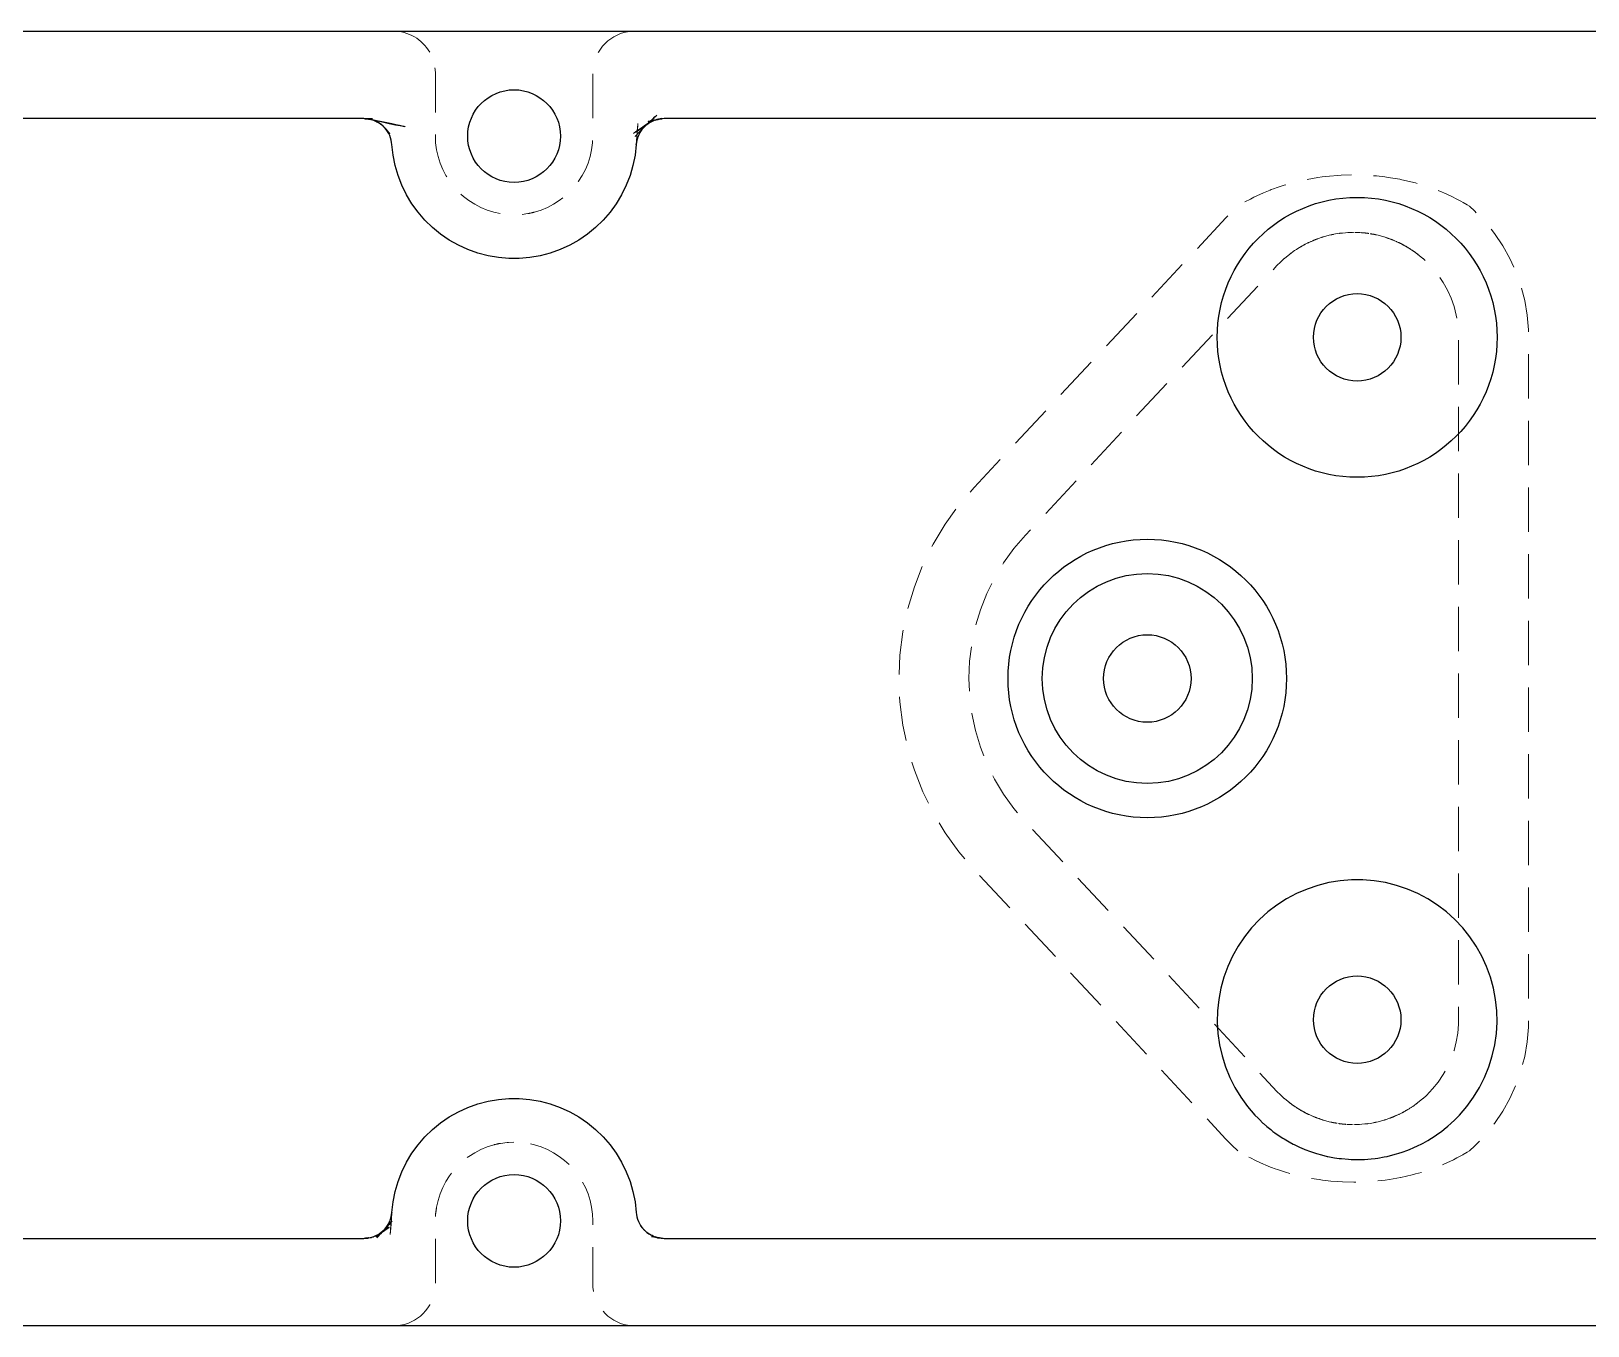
# Model space of a CAD drawing. Header units: millimetres. Extents: x -146 to 23, y -19 to 19.
# Drawn here: x -101.8 to -57.31, y -18.5 to 18.5 of the extents above; entities that cross this region are included whole.
import ezdxf

# ---------------------------------------------------------------- set-up
doc = ezdxf.new("R2010")
doc.units = ezdxf.units.MM
doc.linetypes.add('HIDDEN', pattern=[1.905, 1.27, -0.635])

msp = doc.modelspace()

# ---------------------------------------------------------------- linework, layer by layer
at = {"color": 7, "linetype": 'Continuous', "lineweight": 25}
for p, q in [((-92.092, 15.975), (-92.094, 15.976)), ((-92.084, 15.973), (-92.089, 15.974)), ((-92.076, 15.97), (-92.084, 15.973)), ((-91.969, 15.933), (-91.969, 15.933)), ((-91.744, 15.785), (-91.744, 15.785)), ((-83.783, 15.996), (-83.792, 15.995)), ((-83.78, 15.997), (-83.783, 15.996)), ((-84.509, 15.251), (-84.509, 15.256)), ((-91.491, -15.253), (-91.491, -15.256)), ((-91.795, -15.828), (-91.744, -15.785)), ((-84.302, -15.737), (-84.293, -15.748)), ((-84.256, -15.785), (-84.256, -15.785)), ((-84.028, -15.934), (-84.032, -15.932)), ((-83.858, -15.986), (-83.855, -15.986)), ((-83.855, -15.986), (-83.853, -15.987)), ((-83.793, -15.995), (-83.783, -15.996))]:
    msp.add_line(p, q, dxfattribs=at)
at = {"color": 7, "linetype": 'HIDDEN', "lineweight": 18}
for p, q in [((-92.09, 15.975), (-92.08, 15.972)), ((-91.98, 15.937), (-92.019, 15.952)), ((-91.744, 15.785), (-91.744, 15.785)), ((-91.661, 15.694), (-91.692, 15.731)), ((-83.992, 15.948), (-84.01, 15.941)), ((-88.196, -13.259), (-88.003, -13.25)), ((-92.205, -15.995), (-92.22, -15.997)), ((-92.019, -15.952), (-91.98, -15.937)), ((-84.256, -15.785), (-84.256, -15.785)), ((-84.205, -15.828), (-84.182, -15.846)), ((-84.01, -15.941), (-83.992, -15.948))]:
    msp.add_line(p, q, dxfattribs=at)
at = {"color": 7, "linetype": 'Continuous', "lineweight": 25, "flags": 128}
for points in [[(-132, 18.5), (-52.5, 18.5)], [(-52.5, 16), (-83.71, 16), (-83.777, 15.997), (-83.843, 15.989), (-83.909, 15.975), (-83.972, 15.956), (-84.034, 15.931), (-84.094, 15.902), (-84.151, 15.868), (-84.205, 15.828), (-84.256, 15.785), (-84.303, 15.738), (-84.346, 15.686), (-84.384, 15.632), (-84.418, 15.574), (-84.446, 15.514), (-84.47, 15.452), (-84.488, 15.388), (-84.501, 15.322), (-84.509, 15.256), (-84.542, 14.958), (-84.601, 14.663), (-84.686, 14.375), (-84.794, 14.096), (-84.926, 13.826), (-85.081, 13.569), (-85.257, 13.326), (-85.453, 13.099), (-85.668, 12.89), (-85.901, 12.7), (-86.148, 12.53), (-86.409, 12.382), (-86.682, 12.257), (-86.965, 12.157), (-87.255, 12.08), (-87.551, 12.029), (-87.85, 12.003), (-88.15, 12.003), (-88.449, 12.029), (-88.745, 12.08), (-89.035, 12.157), (-89.318, 12.257), (-89.591, 12.382), (-89.852, 12.53), (-90.099, 12.7), (-90.332, 12.89), (-90.547, 13.099), (-90.743, 13.326), (-90.919, 13.569), (-91.074, 13.826), (-91.206, 14.096), (-91.314, 14.375), (-91.399, 14.663), (-91.458, 14.958), (-91.491, 15.256), (-91.499, 15.322), (-91.512, 15.388), (-91.53, 15.452), (-91.554, 15.514), (-91.582, 15.574), (-91.616, 15.632), (-91.654, 15.686), (-91.697, 15.738), (-91.744, 15.785), (-91.795, 15.828), (-91.849, 15.868), (-91.906, 15.902), (-91.966, 15.931), (-92.028, 15.956), (-92.091, 15.975), (-92.157, 15.989), (-92.223, 15.997), (-92.29, 16), (-134.5, 16)], [(-92.227, 15.997), (-92.23, 15.997), (-92.237, 15.998)], [(-91.954, 15.925), (-91.964, 15.93), (-91.969, 15.933)], [(-83.967, 15.958), (-83.972, 15.956), (-83.992, 15.948)], [(-83.838, 15.989), (-83.838, 15.989), (-83.843, 15.989), (-83.856, 15.986)], [(-66.484, -12.799), (-66.372, -12.891), (-66.312, -12.941), (-66.254, -12.981), (-66.131, -13.066), (-66.028, -13.137), (-65.99, -13.158), (-65.847, -13.24), (-65.728, -13.308), (-65.702, -13.32), (-65.55, -13.39), (-65.415, -13.452), (-65.395, -13.459), (-65.232, -13.518), (-65.09, -13.569), (-65.065, -13.576), (-64.921, -13.614), (-64.756, -13.657), (-64.736, -13.661), (-64.545, -13.694), (-64.416, -13.717), (-64.351, -13.722), (-64.152, -13.739), (-64.073, -13.746), (-63.952, -13.746), (-63.751, -13.746), (-63.727, -13.746), (-63.689, -13.743), (-63.498, -13.726), (-63.384, -13.717), (-63.311, -13.704), (-63.129, -13.672), (-63.044, -13.657), (-62.951, -13.633), (-62.779, -13.587), (-62.71, -13.569), (-62.613, -13.534), (-62.45, -13.476), (-62.385, -13.452), (-62.298, -13.412), (-62.154, -13.345), (-62.072, -13.308), (-62.015, -13.275), (-61.882, -13.2), (-61.772, -13.137), (-61.752, -13.123), (-61.629, -13.038), (-61.507, -12.954), (-61.488, -12.941), (-61.418, -12.883), (-61.313, -12.797), (-61.222, -12.721), (-61.211, -12.71), (-61.117, -12.618), (-61.024, -12.527), (-60.975, -12.479), (-60.763, -12.232), (-60.572, -11.968), (-60.402, -11.69), (-60.256, -11.399), (-60.134, -11.097), (-60.037, -10.786), (-59.965, -10.468), (-59.92, -10.146), (-59.901, -9.821), (-59.908, -9.495), (-59.942, -9.171), (-60.002, -8.851), (-60.088, -8.537), (-60.2, -8.231), (-60.336, -7.935), (-60.495, -7.651), (-60.677, -7.38), (-60.881, -7.126), (-61.104, -6.889), (-61.346, -6.671), (-61.605, -6.474), (-61.88, -6.298), (-62.167, -6.145), (-62.466, -6.016), (-62.775, -5.911), (-63.091, -5.833), (-63.412, -5.78), (-63.737, -5.753), (-64.063, -5.753), (-64.388, -5.78), (-64.709, -5.833), (-65.025, -5.911), (-65.334, -6.016), (-65.633, -6.145), (-65.92, -6.298), (-66.195, -6.474), (-66.454, -6.671), (-66.696, -6.889), (-66.919, -7.126), (-67.123, -7.38), (-67.305, -7.651), (-67.464, -7.935), (-67.6, -8.231), (-67.712, -8.537), (-67.798, -8.851), (-67.858, -9.171), (-67.892, -9.495), (-67.899, -9.821), (-67.88, -10.146), (-67.835, -10.468), (-67.763, -10.786), (-67.666, -11.097), (-67.544, -11.399), (-67.398, -11.69), (-67.228, -11.968), (-67.037, -12.232), (-66.825, -12.479), (-66.734, -12.568), (-66.695, -12.606), (-66.594, -12.706), (-66.578, -12.721), (-66.484, -12.799)], [(-134.5, -16), (-92.29, -16), (-92.223, -15.997), (-92.157, -15.989), (-92.091, -15.975), (-92.028, -15.956), (-91.966, -15.931), (-91.906, -15.902), (-91.849, -15.868), (-91.795, -15.828), (-91.744, -15.785), (-91.697, -15.738), (-91.654, -15.686), (-91.616, -15.632), (-91.582, -15.574), (-91.554, -15.514), (-91.53, -15.452), (-91.512, -15.388), (-91.499, -15.322), (-91.491, -15.256), (-91.458, -14.958), (-91.399, -14.663), (-91.314, -14.375), (-91.206, -14.096), (-91.074, -13.826), (-90.919, -13.569), (-90.743, -13.326), (-90.547, -13.099), (-90.332, -12.89), (-90.099, -12.7), (-89.852, -12.53), (-89.591, -12.382), (-89.318, -12.257), (-89.035, -12.157), (-88.745, -12.08), (-88.449, -12.029), (-88.15, -12.003), (-87.85, -12.003), (-87.551, -12.029), (-87.255, -12.08), (-86.965, -12.157), (-86.682, -12.257), (-86.409, -12.382), (-86.148, -12.53), (-85.901, -12.7), (-85.668, -12.89), (-85.453, -13.099), (-85.257, -13.326), (-85.081, -13.569), (-84.926, -13.826), (-84.794, -14.096), (-84.686, -14.375), (-84.601, -14.663), (-84.542, -14.958), (-84.509, -15.256), (-84.501, -15.322), (-84.488, -15.388), (-84.47, -15.452), (-84.446, -15.514), (-84.418, -15.574), (-84.384, -15.632), (-84.346, -15.686), (-84.303, -15.738), (-84.256, -15.785), (-84.205, -15.828), (-84.151, -15.868), (-84.094, -15.902), (-84.034, -15.931), (-83.972, -15.956), (-83.909, -15.975), (-83.843, -15.989), (-83.777, -15.997), (-83.71, -16), (-52.5, -16)], [(-92.233, -15.998), (-92.23, -15.997), (-92.223, -15.997), (-92.218, -15.997)], [(-84.264, -15.776), (-84.261, -15.779), (-84.256, -15.785)], [(-84.1, -15.898), (-84.097, -15.9), (-84.094, -15.901), (-84.085, -15.907)], [(-84.046, -15.926), (-84.034, -15.931), (-84.028, -15.934)], [(-83.992, -15.948), (-83.972, -15.956), (-83.967, -15.958)], [(-83.842, -15.989), (-83.838, -15.989), (-83.837, -15.99)], [(-52.5, -18.5), (-132, -18.5)]]:
    msp.add_lwpolyline(points, dxfattribs=at)
at = {"color": 7, "linetype": 'HIDDEN', "lineweight": 18, "flags": 128}
for points in [[(-84.55, 18.5), (-84.655, 18.495), (-84.758, 18.482), (-84.861, 18.459), (-84.96, 18.428), (-85.057, 18.388), (-85.15, 18.339), (-85.238, 18.283), (-85.321, 18.219), (-85.399, 18.149), (-85.469, 18.071), (-85.533, 17.988), (-85.589, 17.9), (-85.638, 17.807), (-85.678, 17.71), (-85.709, 17.611), (-85.732, 17.508), (-85.745, 17.405), (-85.75, 17.3), (-85.75, 15.5), (-85.759, 15.304), (-85.784, 15.109), (-85.827, 14.918), (-85.886, 14.73), (-85.961, 14.549), (-86.051, 14.375), (-86.157, 14.209), (-86.276, 14.054), (-86.409, 13.909), (-86.554, 13.776), (-86.709, 13.657), (-86.875, 13.551), (-87.049, 13.461), (-87.23, 13.386), (-87.418, 13.327), (-87.609, 13.284), (-87.804, 13.259), (-88, 13.25), (-88.196, 13.259), (-88.391, 13.284), (-88.582, 13.327), (-88.77, 13.386), (-88.951, 13.461), (-89.125, 13.551), (-89.291, 13.657), (-89.446, 13.776), (-89.591, 13.909), (-89.724, 14.054), (-89.843, 14.209), (-89.949, 14.375), (-90.039, 14.549), (-90.114, 14.73), (-90.173, 14.918), (-90.216, 15.109), (-90.241, 15.304), (-90.25, 15.5), (-90.25, 17.3), (-90.255, 17.405), (-90.268, 17.508), (-90.291, 17.611), (-90.322, 17.71), (-90.362, 17.807), (-90.411, 17.9)], [(-92.094, 15.976), (-92.094, 15.976), (-92.097, 15.976), (-92.154, 15.988), (-92.154, 15.988), (-92.154, 15.988)], [(-67.307, -13.5), (-67.485, -13.335), (-67.654, -13.163), (-74.847, -5.46), (-75.282, -4.954), (-75.673, -4.413), (-76.018, -3.841), (-76.313, -3.243), (-76.558, -2.622), (-76.751, -1.982), (-76.889, -1.329), (-76.972, -0.667), (-77, 0), (-76.972, 0.667), (-76.889, 1.329), (-76.751, 1.982), (-76.558, 2.622), (-76.313, 3.243), (-76.018, 3.841), (-75.673, 4.413), (-75.282, 4.954), (-74.847, 5.46), (-67.654, 13.163), (-67.485, 13.335), (-67.307, 13.5), (-67.242, 13.539), (-67.133, 13.604), (-67.118, 13.614), (-66.953, 13.701), (-66.857, 13.753), (-66.58, 13.881), (-66.384, 13.959), (-66.355, 13.971), (-66.289, 13.997), (-66.184, 14.032), (-65.986, 14.099), (-65.768, 14.16), (-65.673, 14.187), (-65.351, 14.26), (-65.339, 14.262), (-65.024, 14.317), (-64.901, 14.332), (-64.692, 14.359), (-64.455, 14.376), (-64.356, 14.384), (-64.016, 14.393), (-64.001, 14.393), (-63.678, 14.385), (-63.551, 14.377), (-63.343, 14.362), (-63.106, 14.334), (-63.011, 14.322), (-62.684, 14.267), (-62.665, 14.263), (-62.363, 14.196), (-62.235, 14.161), (-62.05, 14.11), (-61.821, 14.034), (-61.751, 14.011), (-61.647, 13.971), (-61.622, 13.961), (-61.467, 13.9), (-61.426, 13.882), (-61.194, 13.778), (-61.049, 13.702), (-60.937, 13.644), (-60.868, 13.603), (-60.759, 13.539), (-60.693, 13.5), (-60.537, 13.356), (-60.244, 13.05), (-59.978, 12.72), (-59.741, 12.369), (-59.534, 11.999), (-59.36, 11.612), (-59.219, 11.212), (-59.112, 10.802), (-59.04, 10.384), (-59.004, 9.962), (-59, 9.75), (-59, -9.75), (-59.004, -9.962), (-59.04, -10.384), (-59.112, -10.802), (-59.219, -11.212), (-59.36, -11.612), (-59.534, -11.999), (-59.741, -12.369), (-59.978, -12.72), (-60.244, -13.05), (-60.537, -13.356), (-60.693, -13.5), (-60.758, -13.539), (-60.867, -13.604), (-60.882, -13.614), (-61.047, -13.701), (-61.143, -13.753), (-61.42, -13.881), (-61.616, -13.959), (-61.645, -13.971), (-61.711, -13.997), (-61.816, -14.032), (-62.014, -14.099), (-62.232, -14.16), (-62.327, -14.187), (-62.649, -14.26), (-62.661, -14.262), (-62.976, -14.317), (-63.099, -14.332), (-63.308, -14.359), (-63.545, -14.376), (-63.644, -14.384), (-63.984, -14.393), (-63.999, -14.393), (-64.322, -14.385), (-64.449, -14.377), (-64.657, -14.362), (-64.894, -14.334), (-64.989, -14.322), (-65.316, -14.267), (-65.335, -14.263), (-65.637, -14.196), (-65.765, -14.161), (-65.95, -14.11), (-66.179, -14.034), (-66.249, -14.011), (-66.353, -13.971), (-66.378, -13.961), (-66.533, -13.9), (-66.574, -13.882), (-66.806, -13.778), (-66.951, -13.702), (-67.063, -13.644), (-67.132, -13.603), (-67.241, -13.539), (-67.307, -13.5)], [(-65.175, 12.508), (-65.115, 12.534), (-65.094, 12.543)], [(-64.913, 12.606), (-64.876, 12.619), (-64.867, 12.622)], [(-64.647, 12.679), (-64.63, 12.682), (-64.578, 12.692)], [(-64.412, 12.721), (-64.38, 12.724), (-64.316, 12.731)], [(-64.163, 12.744), (-64.127, 12.746), (-64.032, 12.749)], [(-63.971, 12.749), (-63.873, 12.745), (-63.801, 12.743)], [(-63.773, 12.741), (-63.731, 12.736), (-63.62, 12.724), (-63.57, 12.719)], [(-63.532, 12.712), (-63.464, 12.7), (-63.37, 12.682), (-63.351, 12.679)], [(-63.133, 12.622), (-63.124, 12.619), (-63.099, 12.61)], [(-62.9, 12.54), (-62.885, 12.534), (-62.861, 12.524)], [(-65.78, -12.165), (-65.978, -12.006), (-65.984, -12), (-66.091, -11.901), (-66.193, -11.798), (-73.385, -4.095), (-73.711, -3.715), (-74.005, -3.309), (-74.263, -2.881), (-74.485, -2.432), (-74.669, -1.966), (-74.813, -1.487), (-74.917, -0.997), (-74.979, -0.5), (-75, 0), (-74.979, 0.5), (-74.917, 0.997), (-74.813, 1.487), (-74.669, 1.966), (-74.485, 2.432), (-74.263, 2.881), (-74.005, 3.309), (-73.711, 3.715), (-73.385, 4.095), (-66.193, 11.798), (-66.091, 11.901), (-65.984, 12), (-65.978, 12.005), (-65.78, 12.165)], [(-65.581, 12.297), (-65.568, 12.305), (-65.547, 12.318), (-65.498, 12.348)], [(-65.442, 12.38), (-65.431, 12.386), (-65.347, 12.429), (-65.31, 12.447), (-65.288, 12.459)], [(-62.703, 12.455), (-62.693, 12.449), (-62.653, 12.429), (-62.573, 12.387), (-62.553, 12.377)], [(-62.495, 12.344), (-62.456, 12.32), (-62.432, 12.305), (-62.392, 12.28)], [(-62.22, 12.165), (-62.153, 12.114), (-62.221, 12.163), (-62.23, 12.17), (-62.326, 12.239), (-62.22, 12.165)], [(-62.22, -12.165), (-62.022, -12.005), (-62.016, -12), (-61.922, -11.914), (-61.746, -11.73), (-61.587, -11.532), (-61.444, -11.321), (-61.32, -11.099), (-61.216, -10.867), (-61.131, -10.627), (-61.067, -10.381), (-61.024, -10.131), (-61.003, -9.877), (-61, -9.75), (-61, 9.75), (-61.003, 9.877), (-61.024, 10.131), (-61.067, 10.381), (-61.131, 10.627), (-61.216, 10.867), (-61.32, 11.099), (-61.444, 11.321), (-61.587, 11.532), (-61.746, 11.73), (-61.922, 11.914), (-62.016, 12), (-62.022, 12.006), (-62.22, 12.165)], [(-65.78, -12.165), (-65.674, -12.239), (-65.77, -12.17), (-65.779, -12.163), (-65.847, -12.114), (-65.78, -12.165)], [(-65.505, -12.344), (-65.544, -12.32), (-65.568, -12.305), (-65.608, -12.28)], [(-65.297, -12.455), (-65.307, -12.449), (-65.347, -12.429), (-65.427, -12.387), (-65.447, -12.377)], [(-62.558, -12.38), (-62.569, -12.386), (-62.653, -12.429), (-62.69, -12.447), (-62.712, -12.459)], [(-62.418, -12.297), (-62.432, -12.305), (-62.453, -12.318), (-62.502, -12.348)], [(-65.1, -12.54), (-65.115, -12.534), (-65.139, -12.524)], [(-64.468, -12.712), (-64.536, -12.7), (-64.63, -12.682), (-64.649, -12.679)], [(-64.227, -12.741), (-64.269, -12.736), (-64.38, -12.724), (-64.43, -12.719)], [(-64.029, -12.749), (-64.127, -12.745), (-64.199, -12.743)], [(-63.837, -12.744), (-63.873, -12.746), (-63.968, -12.749)], [(-63.588, -12.721), (-63.62, -12.724), (-63.684, -12.731)], [(-63.353, -12.679), (-63.37, -12.682), (-63.422, -12.692)], [(-63.087, -12.606), (-63.124, -12.619), (-63.133, -12.622)], [(-62.825, -12.508), (-62.885, -12.534), (-62.906, -12.543)], [(-90.241, -15.304), (-90.216, -15.109), (-90.173, -14.918), (-90.114, -14.73), (-90.039, -14.549), (-89.949, -14.375), (-89.843, -14.209), (-89.724, -14.054), (-89.591, -13.909), (-89.446, -13.776), (-89.291, -13.657), (-89.125, -13.551), (-88.951, -13.461), (-88.77, -13.386), (-88.582, -13.327), (-88.391, -13.284), (-88.196, -13.259), (-88, -13.25), (-87.804, -13.259), (-87.609, -13.284), (-87.418, -13.327), (-87.23, -13.386), (-87.049, -13.461), (-86.875, -13.551), (-86.709, -13.657), (-86.554, -13.776), (-86.409, -13.909), (-86.276, -14.054), (-86.157, -14.209), (-86.051, -14.375), (-85.961, -14.549), (-85.886, -14.73), (-85.827, -14.918), (-85.784, -15.109), (-85.759, -15.304), (-85.75, -15.5), (-85.75, -17.3), (-85.745, -17.405), (-85.732, -17.508), (-85.709, -17.611), (-85.678, -17.71), (-85.638, -17.807), (-85.589, -17.9), (-85.533, -17.988), (-85.469, -18.071), (-85.399, -18.149), (-85.321, -18.219), (-85.238, -18.283), (-85.15, -18.339), (-85.057, -18.388), (-84.96, -18.428), (-84.861, -18.459), (-84.758, -18.482), (-84.655, -18.495), (-84.55, -18.5)], [(-91.45, -18.5), (-91.345, -18.495), (-91.242, -18.482), (-91.139, -18.459), (-91.04, -18.428), (-90.943, -18.388), (-90.85, -18.339), (-90.762, -18.283), (-90.679, -18.219), (-90.601, -18.149), (-90.531, -18.071), (-90.467, -17.988), (-90.411, -17.9), (-90.362, -17.807), (-90.322, -17.71), (-90.291, -17.611), (-90.268, -17.508), (-90.255, -17.405), (-90.25, -17.3), (-90.25, -15.5), (-90.241, -15.304)]]:
    msp.add_lwpolyline(points, dxfattribs=at)
at = {"color": 7, "linetype": 'Continuous', "lineweight": 25}
for centre, radius in [((-88, 15.5), 1.325), ((-63.9, 9.75), 4), ((-63.9, 9.75), 1.25), ((-69.9, 0), 3.98), ((-69.9, 0), 3), ((-69.9, 0), 1.25), ((-63.9, -9.75), 1.25), ((-88, -15.5), 1.325)]:
    msp.add_circle(centre, radius, dxfattribs=at)
at = {"color": 7, "linetype": 'HIDDEN', "lineweight": 18}
for centre, radius, start, end in [((-91.45, 17.3), 1.2, 30.0003, 89.9996), ((-64, 9.75), 3, 53.6074, 126.3926), ((-64, -9.75), 3, 233.6074, 306.3926)]:
    msp.add_arc(centre, radius, start, end, dxfattribs=at)
for points, knots in [([(-84.501, 15.322), (-84.501, 15.322), (-84.501, 15.322), (-84.501, 15.322), (-84.501, 15.322), (-84.503, 15.294), (-84.405, 16.591), (-84.509, 15.253), (-84.509, 15.251)], [0, 0, 0, 0, 0.000239, 0.000467, 0.000927, 0.004238, 0.998757, 1, 1, 1, 1]), ([(-92.29, 16), (-92.312, 16.001), (-92.335, 16.003), (-92.282, 16), (-92.28, 16)], [0, 0, 0, 0, 0.956896, 1, 1, 1, 1]), ([(-92.237, 15.998), (-92.248, 15.999), (-92.264, 16), (-92.281, 16), (-92.286, 16)], [0, 0, 0, 0, 0.659638, 1, 1, 1, 1]), ([(-92.214, 15.996), (-92.216, 15.997), (-92.221, 15.997), (-92.207, 15.995), (-92.202, 15.995)], [0, 0, 0, 0, 0.5772787, 1, 1, 1, 1]), ([(-92.167, 15.99), (-92.182, 15.993), (-92.197, 15.995), (-92.213, 15.996), (-92.214, 15.996)], [0, 0, 0, 0, 0.960331, 1, 1, 1, 1]), ([(-92.154, 15.988), (-92.154, 15.988), (-92.155, 15.989), (-92.146, 15.988), (-92.156, 15.989), (-92.156, 15.989)], [0, 0, 0, 0, 0.040903, 0.999132, 1, 1, 1, 1]), ([(-92.029, 15.956), (-92.033, 15.958), (-92.048, 15.963), (-92.064, 15.967), (-92.076, 15.97)], [0, 0, 0, 0, 0.219663, 1, 1, 1, 1]), ([(-91.969, 15.933), (-91.956, 15.928), (-91.937, 15.92), (-92.031, 15.958), (-92.001, 15.946), (-91.98, 15.937)], [0, 0, 0, 0, 0.431148, 0.617691, 1, 1, 1, 1]), ([(-91.933, 15.916), (-91.961, 15.932), (-91.99, 15.95), (-91.911, 15.905), (-91.91, 15.904)], [0, 0, 0, 0, 0.980642, 1, 1, 1, 1]), ([(-91.913, 15.905), (-91.915, 15.907), (-91.928, 15.914), (-91.942, 15.921), (-91.954, 15.925)], [0, 0, 0, 0, 0.2001782, 1, 1, 1, 1]), ([(-91.858, 15.873), (-91.862, 15.876), (-91.875, 15.885), (-91.889, 15.892), (-91.9, 15.898)], [0, 0, 0, 0, 0.2635465, 1, 1, 1, 1]), ([(-91.863, 15.876), (-91.864, 15.877), (-91.866, 15.879), (-91.855, 15.872), (-91.854, 15.871)], [0, 0, 0, 0, 0.83318, 1, 1, 1, 1]), ([(-91.818, 15.846), (-91.818, 15.846), (-91.826, 15.852), (-91.834, 15.857), (-91.842, 15.862)], [0, 0, 0, 0, 0.000515, 1, 1, 1, 1]), ([(-91.795, 15.828), (-91.795, 15.828), (-91.787, 15.823), (-91.802, 15.834), (-91.818, 15.846)], [0, 0, 0, 0, 0.000036, 1, 1, 1, 1]), ([(-91.708, 15.748), (-91.713, 15.754), (-91.722, 15.764), (-91.732, 15.773), (-91.736, 15.777)], [0, 0, 0, 0, 0.58655, 1, 1, 1, 1]), ([(-91.705, 15.746), (-91.706, 15.747), (-91.708, 15.749), (-91.703, 15.744), (-91.702, 15.742)], [0, 0, 0, 0, 0.676016, 1, 1, 1, 1]), ([(-91.692, 15.731), (-91.692, 15.731), (-91.692, 15.732), (-91.693, 15.732), (-91.693, 15.733)], [0, 0, 0, 0, 0.017374, 1, 1, 1, 1]), ([(-84.262, 15.779), (-84.264, 15.777), (-84.275, 15.767), (-84.722, 15.296), (-84.511, 15.519), (-84.303, 15.738)], [0, 0, 0, 0, 0.003865, 0.01988, 1, 1, 1, 1]), ([(-84.102, 15.897), (-84.103, 15.897), (-84.105, 15.896), (-84.148, 15.87), (-84.146, 15.871), (-84.145, 15.871)], [0, 0, 0, 0, 0.314468, 0.621176, 1, 1, 1, 1]), ([(-84.044, 15.927), (-84.048, 15.925), (-84.066, 15.916), (-84.08, 15.91), (-84.087, 15.906), (-84.089, 15.905)], [0, 0, 0, 0, 0.168685, 0.767437, 1, 1, 1, 1]), ([(-84.01, 15.941), (-83.995, 15.946), (-83.971, 15.954), (-83.986, 15.954), (-84.029, 15.934), (-84.03, 15.933)], [0, 0, 0, 0, 0.660227, 0.9868044, 1, 1, 1, 1]), ([(-83.922, 15.971), (-83.929, 15.969), (-83.942, 15.966), (-83.957, 15.961), (-83.965, 15.958), (-83.967, 15.958)], [0, 0, 0, 0, 0.48725, 0.861062, 1, 1, 1, 1]), ([(-83.918, 15.972), (-83.917, 15.972), (-83.909, 15.975), (-83.912, 15.974), (-83.913, 15.974)], [0, 0, 0, 0, 0.076794, 1, 1, 1, 1]), ([(-83.856, 15.986), (-83.867, 15.984), (-83.882, 15.982), (-83.896, 15.978), (-83.901, 15.977)], [0, 0, 0, 0, 0.6811329, 1, 1, 1, 1]), ([(-83.853, 15.987), (-83.856, 15.986), (-83.861, 15.985), (-83.851, 15.987), (-83.847, 15.988)], [0, 0, 0, 0, 0.688322, 1, 1, 1, 1]), ([(-83.792, 15.995), (-83.804, 15.994), (-83.82, 15.993), (-83.835, 15.99), (-83.838, 15.989)], [0, 0, 0, 0, 0.808448, 1, 1, 1, 1]), ([(-83.779, 15.997), (-83.779, 15.997), (-83.778, 15.997), (-83.778, 15.997), (-83.778, 15.997)], [0, 0, 0, 0, 0.860162, 1, 1, 1, 1]), ([(-83.71, 16), (-83.723, 16), (-83.75, 15.999), (-83.752, 15.998), (-83.753, 15.998)], [0, 0, 0, 0, 0.459462, 1, 1, 1, 1]), ([(-87.417, 13.327), (-87.418, 13.327), (-87.48, 13.307), (-87.591, 13.29), (-87.609, 13.284), (-87.609, 13.284)], [0, 0, 0, 0, 0.000842, 0.999933, 1, 1, 1, 1]), ([(-65.288, 12.459), (-65.3, 12.453), (-65.379, 12.416), (-65.046, 12.566), (-65.148, 12.52), (-65.175, 12.508)], [0, 0, 0, 0, 0.12196, 0.767225, 1, 1, 1, 1]), ([(-65.094, 12.543), (-65.11, 12.537), (-65.126, 12.532), (-65.095, 12.541), (-65.066, 12.552), (-65.037, 12.563)], [0, 0, 0, 0, 0.416716, 0.422563, 1, 1, 1, 1]), ([(-64.867, 12.622), (-64.869, 12.622), (-64.871, 12.621), (-64.898, 12.611), (-64.913, 12.606)], [0, 0, 0, 0, 0.459055, 1, 1, 1, 1]), ([(-64.578, 12.692), (-64.598, 12.689), (-64.635, 12.682), (-64.643, 12.68), (-64.647, 12.679)], [0, 0, 0, 0, 0.55948, 1, 1, 1, 1]), ([(-64.316, 12.731), (-64.34, 12.729), (-64.384, 12.726), (-64.403, 12.722), (-64.412, 12.721)], [0, 0, 0, 0, 0.538655, 1, 1, 1, 1]), ([(-64.032, 12.749), (-64.068, 12.748), (-64.131, 12.748), (-64.153, 12.745), (-64.163, 12.744)], [0, 0, 0, 0, 0.573161, 1, 1, 1, 1]), ([(-63.801, 12.743), (-63.824, 12.744), (-63.874, 12.748), (-63.937, 12.749), (-63.971, 12.749)], [0, 0, 0, 0, 0.463512, 1, 1, 1, 1]), ([(-63.57, 12.719), (-63.579, 12.72), (-63.59, 12.722), (-63.688, 12.733), (-63.733, 12.737), (-63.773, 12.741)], [0, 0, 0, 0, 0.356564, 0.414935, 1, 1, 1, 1]), ([(-63.351, 12.679), (-63.352, 12.679), (-63.353, 12.68), (-63.445, 12.697), (-63.492, 12.705), (-63.532, 12.712)], [0, 0, 0, 0, 0.265126, 0.38619, 1, 1, 1, 1]), ([(-63.132, 12.621), (-63.136, 12.622), (-63.147, 12.625), (-63.123, 12.619), (-63.129, 12.621), (-63.131, 12.621), (-63.133, 12.622)], [0, 0, 0, 0, 0.103851, 0.25883, 0.323164, 1, 1, 1, 1]), ([(-63.099, 12.61), (-63.001, 12.575), (-62.9, 12.538), (-62.893, 12.539), (-62.897, 12.54), (-62.9, 12.54)], [0, 0, 0, 0, 0.826397, 0.855471, 1, 1, 1, 1]), ([(-62.861, 12.524), (-62.751, 12.474), (-62.615, 12.413), (-62.689, 12.448), (-62.703, 12.455)], [0, 0, 0, 0, 0.81548, 1, 1, 1, 1]), ([(-65.821, 12.131), (-65.816, 12.136), (-65.805, 12.145), (-65.794, 12.154), (-65.789, 12.158)], [0, 0, 0, 0, 0.524655, 1, 1, 1, 1]), ([(-65.789, 12.158), (-65.803, 12.148), (-65.835, 12.124), (-65.788, 12.157), (-65.763, 12.175), (-65.748, 12.186), (-65.736, 12.194)], [0, 0, 0, 0, 0.261117, 0.607325, 0.675752, 1, 1, 1, 1]), ([(-65.736, 12.194), (-65.739, 12.192), (-65.798, 12.158), (-65.639, 12.258), (-65.575, 12.304), (-65.579, 12.3), (-65.581, 12.297)], [0, 0, 0, 0, 0.049191, 0.9111225, 0.9259862, 1, 1, 1, 1]), ([(-65.498, 12.348), (-65.506, 12.344), (-65.564, 12.312), (-65.299, 12.457), (-65.407, 12.399), (-65.442, 12.38)], [0, 0, 0, 0, 0.087623, 0.697322, 1, 1, 1, 1]), ([(-62.553, 12.377), (-62.588, 12.396), (-62.695, 12.454), (-62.432, 12.31), (-62.488, 12.34), (-62.495, 12.344)], [0, 0, 0, 0, 0.303697, 0.919819, 1, 1, 1, 1]), ([(-62.392, 12.28), (-62.394, 12.282), (-62.405, 12.292), (-62.377, 12.272), (-62.356, 12.256)], [0, 0, 0, 0, 0.212233, 1, 1, 1, 1]), ([(-65.608, -12.28), (-65.606, -12.282), (-65.595, -12.292), (-65.623, -12.272), (-65.644, -12.256)], [0, 0, 0, 0, 0.212294, 1, 1, 1, 1]), ([(-65.447, -12.377), (-65.412, -12.396), (-65.305, -12.454), (-65.568, -12.31), (-65.512, -12.34), (-65.505, -12.344)], [0, 0, 0, 0, 0.303703, 0.919864, 1, 1, 1, 1]), ([(-65.139, -12.524), (-65.249, -12.474), (-65.385, -12.413), (-65.311, -12.448), (-65.297, -12.455)], [0, 0, 0, 0, 0.815538, 1, 1, 1, 1]), ([(-62.712, -12.459), (-62.7, -12.453), (-62.621, -12.416), (-62.954, -12.566), (-62.852, -12.52), (-62.825, -12.508)], [0, 0, 0, 0, 0.121832, 0.76715, 1, 1, 1, 1]), ([(-62.502, -12.348), (-62.494, -12.344), (-62.436, -12.312), (-62.701, -12.457), (-62.593, -12.399), (-62.558, -12.38)], [0, 0, 0, 0, 0.087628, 0.697342, 1, 1, 1, 1]), ([(-62.264, -12.194), (-62.261, -12.192), (-62.202, -12.158), (-62.36, -12.258), (-62.425, -12.304), (-62.421, -12.3), (-62.418, -12.297)], [0, 0, 0, 0, 0.049585, 0.911176, 0.926052, 1, 1, 1, 1]), ([(-62.211, -12.158), (-62.197, -12.148), (-62.165, -12.124), (-62.212, -12.157), (-62.237, -12.175), (-62.252, -12.186), (-62.264, -12.194)], [0, 0, 0, 0, 0.261183, 0.607209, 0.675677, 1, 1, 1, 1]), ([(-62.179, -12.132), (-62.184, -12.136), (-62.195, -12.145), (-62.206, -12.154), (-62.211, -12.158)], [0, 0, 0, 0, 0.524759, 1, 1, 1, 1]), ([(-64.901, -12.61), (-64.999, -12.575), (-65.1, -12.538), (-65.107, -12.539), (-65.103, -12.54), (-65.1, -12.54)], [0, 0, 0, 0, 0.826378, 0.85526, 1, 1, 1, 1]), ([(-64.867, -12.622), (-64.87, -12.621), (-64.881, -12.617), (-64.892, -12.613), (-64.901, -12.61)], [0, 0, 0, 0, 0.278326, 1, 1, 1, 1]), ([(-64.87, -12.621), (-64.866, -12.622), (-64.857, -12.624), (-64.877, -12.619), (-64.871, -12.621), (-64.869, -12.621), (-64.867, -12.622)], [0, 0, 0, 0, 0.090084, 0.224289, 0.279999, 1, 1, 1, 1]), ([(-64.649, -12.679), (-64.648, -12.679), (-64.647, -12.68), (-64.555, -12.697), (-64.508, -12.705), (-64.468, -12.712)], [0, 0, 0, 0, 0.265109, 0.386071, 1, 1, 1, 1]), ([(-64.43, -12.719), (-64.421, -12.72), (-64.41, -12.722), (-64.312, -12.733), (-64.267, -12.737), (-64.227, -12.741)], [0, 0, 0, 0, 0.356545, 0.415035, 1, 1, 1, 1]), ([(-64.199, -12.743), (-64.176, -12.744), (-64.126, -12.748), (-64.063, -12.749), (-64.029, -12.749)], [0, 0, 0, 0, 0.463504, 1, 1, 1, 1]), ([(-63.968, -12.749), (-63.932, -12.748), (-63.869, -12.748), (-63.847, -12.745), (-63.837, -12.744)], [0, 0, 0, 0, 0.573166, 1, 1, 1, 1]), ([(-63.684, -12.731), (-63.66, -12.729), (-63.616, -12.726), (-63.597, -12.722), (-63.588, -12.721)], [0, 0, 0, 0, 0.538661, 1, 1, 1, 1]), ([(-63.422, -12.692), (-63.402, -12.689), (-63.365, -12.682), (-63.357, -12.68), (-63.353, -12.679)], [0, 0, 0, 0, 0.55948, 1, 1, 1, 1]), ([(-63.133, -12.622), (-63.131, -12.622), (-63.129, -12.621), (-63.102, -12.611), (-63.087, -12.606)], [0, 0, 0, 0, 0.459055, 1, 1, 1, 1]), ([(-62.906, -12.543), (-62.89, -12.537), (-62.874, -12.532), (-62.905, -12.541), (-62.934, -12.552), (-62.963, -12.563)], [0, 0, 0, 0, 0.416716, 0.422563, 1, 1, 1, 1]), ([(-88.582, -13.327), (-88.582, -13.327), (-88.52, -13.307), (-88.409, -13.29), (-88.391, -13.284), (-88.391, -13.284)], [0, 0, 0, 0, 0.000833, 0.999933, 1, 1, 1, 1]), ([(-90.241, -15.304), (-90.229, -15.212), (-90.217, -15.12), (-90.216, -15.11), (-90.216, -15.11)], [0, 0, 0, 0, 0.998656, 1, 1, 1, 1]), ([(-91.491, -15.256), (-91.534, -15.801), (-91.577, -16.347), (-91.491, -15.254), (-91.491, -15.253)], [0, 0, 0, 0, 0.99899, 1, 1, 1, 1]), ([(-92.282, -16), (-92.283, -16), (-92.292, -16.001), (-92.291, -16), (-92.29, -16)], [0, 0, 0, 0, 0.111472, 1, 1, 1, 1]), ([(-92.284, -16), (-92.28, -16), (-92.263, -16), (-92.246, -15.998), (-92.233, -15.998)], [0, 0, 0, 0, 0.289991, 1, 1, 1, 1]), ([(-91.743, -15.784), (-91.743, -15.784), (-91.575, -15.628), (-92.246, -16.331), (-91.706, -15.747), (-91.704, -15.744)], [0, 0, 0, 0, 0.001434, 0.9954, 1, 1, 1, 1]), ([(-92.218, -15.997), (-92.216, -15.996), (-92.197, -15.995), (-92.179, -15.992), (-92.163, -15.99)], [0, 0, 0, 0, 0.11099, 1, 1, 1, 1]), ([(-92.155, -15.989), (-92.154, -15.988), (-92.136, -15.985), (-92.156, -15.989), (-92.156, -15.989), (-92.156, -15.989)], [0, 0, 0, 0, 0.0195088, 0.6852772, 1, 1, 1, 1]), ([(-92.155, -15.989), (-92.155, -15.989), (-92.135, -15.986), (-92.114, -15.982), (-92.095, -15.976), (-92.094, -15.976), (-92.094, -15.976)], [0, 0, 0, 0, 0.024078, 0.954577, 0.99755, 1, 1, 1, 1]), ([(-92.086, -15.974), (-92.086, -15.974), (-92.086, -15.973), (-92.089, -15.974), (-92.091, -15.975)], [0, 0, 0, 0, 0.288886, 1, 1, 1, 1]), ([(-92.076, -15.971), (-92.064, -15.967), (-92.048, -15.963), (-92.033, -15.958), (-92.029, -15.956)], [0, 0, 0, 0, 0.781658, 1, 1, 1, 1]), ([(-91.98, -15.937), (-92, -15.945), (-92.03, -15.957), (-91.974, -15.936), (-91.969, -15.933), (-91.968, -15.933)], [0, 0, 0, 0, 0.620477, 0.928155, 1, 1, 1, 1]), ([(-91.956, -15.927), (-91.951, -15.924), (-91.934, -15.916), (-91.916, -15.908), (-91.911, -15.905), (-91.91, -15.904)], [0, 0, 0, 0, 0.234704, 0.772291, 1, 1, 1, 1]), ([(-91.897, -15.897), (-91.893, -15.895), (-91.88, -15.887), (-91.861, -15.876), (-91.856, -15.872), (-91.854, -15.871)], [0, 0, 0, 0, 0.2157, 0.741598, 1, 1, 1, 1]), ([(-84.293, -15.747), (-84.293, -15.748), (-84.292, -15.749), (-84.296, -15.745), (-84.298, -15.743)], [0, 0, 0, 0, 0.630233, 1, 1, 1, 1]), ([(-84.293, -15.748), (-84.288, -15.753), (-84.28, -15.763), (-84.27, -15.772), (-84.264, -15.776)], [0, 0, 0, 0, 0.500402, 1, 1, 1, 1]), ([(-84.182, -15.846), (-84.182, -15.846), (-84.174, -15.852), (-84.166, -15.857), (-84.158, -15.862)], [0, 0, 0, 0, 0.0005413, 1, 1, 1, 1]), ([(-84.137, -15.876), (-84.137, -15.876), (-84.136, -15.877), (-84.143, -15.873), (-84.145, -15.872)], [0, 0, 0, 0, 0.709402, 1, 1, 1, 1]), ([(-84.139, -15.875), (-84.135, -15.878), (-84.123, -15.886), (-84.109, -15.893), (-84.1, -15.898)], [0, 0, 0, 0, 0.321939, 1, 1, 1, 1]), ([(-84.069, -15.915), (-84.073, -15.913), (-84.079, -15.91), (-84.087, -15.906), (-84.089, -15.905)], [0, 0, 0, 0, 0.77175, 1, 1, 1, 1]), ([(-84.085, -15.907), (-84.081, -15.909), (-84.069, -15.916), (-84.055, -15.922), (-84.046, -15.926)], [0, 0, 0, 0, 0.284548, 1, 1, 1, 1]), ([(-84.032, -15.932), (-84.049, -15.926), (-84.074, -15.916), (-83.821, -16.016), (-83.921, -15.976), (-84.01, -15.941)], [0, 0, 0, 0, 0.21401, 0.300058, 1, 1, 1, 1]), ([(-83.967, -15.958), (-83.965, -15.958), (-83.957, -15.961), (-83.945, -15.965), (-83.935, -15.968), (-83.931, -15.969)], [0, 0, 0, 0, 0.173807, 0.641433, 1, 1, 1, 1]), ([(-83.931, -15.969), (-83.934, -15.968), (-83.94, -15.966), (-83.899, -15.979), (-83.916, -15.973), (-83.917, -15.973)], [0, 0, 0, 0, 0.507129, 0.985131, 1, 1, 1, 1]), ([(-83.9, -15.977), (-83.896, -15.978), (-83.882, -15.982), (-83.868, -15.984), (-83.858, -15.986)], [0, 0, 0, 0, 0.316064, 1, 1, 1, 1]), ([(-83.853, -15.987), (-83.842, -15.99), (-83.83, -15.993), (-83.852, -15.987), (-83.852, -15.987)], [0, 0, 0, 0, 0.978869, 1, 1, 1, 1]), ([(-83.837, -15.99), (-83.834, -15.99), (-83.82, -15.993), (-83.805, -15.994), (-83.793, -15.995)], [0, 0, 0, 0, 0.1768204, 1, 1, 1, 1]), ([(-83.776, -15.997), (-83.778, -15.997), (-83.781, -15.997), (-83.698, -16.001), (-83.705, -16), (-83.71, -16)], [0, 0, 0, 0, 0.1537619, 0.3291553, 1, 1, 1, 1])]:
    msp.add_open_spline(points, degree=3, knots=knots, dxfattribs=at)
at = {"color": 7, "linetype": 'Continuous', "lineweight": 25}
for points, knots in [([(-84.256, 15.785), (-83.964, 16.058), (-83.671, 16.331), (-84.259, 15.782), (-84.261, 15.78), (-84.262, 15.779)], [0, 0, 0, 0, 0.996477, 0.998126, 1, 1, 1, 1]), ([(-92.28, 16), (-92.279, 16), (-92.278, 15.999), (-91.899, 15.984), (-92.068, 15.991), (-92.227, 15.997)], [0, 0, 0, 0, 0.020321, 0.083003, 1, 1, 1, 1]), ([(-92.202, 15.995), (-92.201, 15.995), (-92.197, 15.994), (-92.095, 15.981), (-92.131, 15.986), (-92.158, 15.989)], [0, 0, 0, 0, 0.017132, 0.236849, 1, 1, 1, 1]), ([(-92.158, 15.989), (-92.159, 15.989), (-92.162, 15.99), (-92.165, 15.99), (-92.167, 15.99)], [0, 0, 0, 0, 0.396985, 1, 1, 1, 1]), ([(-92.156, 15.989), (-92.134, 15.984), (-90.389, 15.615), (-91.246, 15.796), (-92.092, 15.975)], [0, 0, 0, 0, 0.012413, 1, 1, 1, 1]), ([(-91.91, 15.904), (-91.908, 15.903), (-91.795, 15.839), (-92.097, 16.008), (-91.857, 15.873), (-91.862, 15.876), (-91.863, 15.876)], [0, 0, 0, 0, 0.001833, 0.1601169, 0.8946309, 1, 1, 1, 1]), ([(-92.019, 15.952), (-92.022, 15.954), (-92.025, 15.955), (-92.029, 15.956), (-92.029, 15.956)], [0, 0, 0, 0, 0.848282, 1, 1, 1, 1]), ([(-91.96, 15.929), (-91.989, 15.942), (-92.019, 15.957), (-91.937, 15.917), (-91.933, 15.916)], [0, 0, 0, 0, 0.954483, 1, 1, 1, 1]), ([(-91.9, 15.898), (-91.901, 15.899), (-91.903, 15.9), (-91.907, 15.902), (-91.91, 15.904), (-91.913, 15.905)], [0, 0, 0, 0, 0.238076, 0.479414, 1, 1, 1, 1]), ([(-91.842, 15.862), (-91.843, 15.863), (-91.845, 15.865), (-91.851, 15.868), (-91.855, 15.871), (-91.858, 15.873)], [0, 0, 0, 0, 0.165379, 0.434599, 1, 1, 1, 1]), ([(-91.854, 15.871), (-91.852, 15.869), (-91.821, 15.849), (-91.81, 15.84), (-91.8, 15.833)], [0, 0, 0, 0, 0.0532121, 1, 1, 1, 1]), ([(-91.736, 15.777), (-91.737, 15.778), (-91.74, 15.78), (-91.742, 15.783), (-91.744, 15.785)], [0, 0, 0, 0, 0.33574, 1, 1, 1, 1]), ([(-91.742, 15.783), (-91.736, 15.777), (-91.728, 15.768), (-91.705, 15.745), (-91.705, 15.746), (-91.705, 15.746)], [0, 0, 0, 0, 0.605759, 0.971477, 1, 1, 1, 1]), ([(-91.702, 15.742), (-91.717, 15.761), (-91.736, 15.784), (-91.471, 15.466), (-91.568, 15.582), (-91.661, 15.694)], [0, 0, 0, 0, 0.174031, 0.208444, 1, 1, 1, 1]), ([(-91.693, 15.733), (-91.695, 15.734), (-91.699, 15.739), (-91.704, 15.745), (-91.708, 15.748)], [0, 0, 0, 0, 0.30038, 1, 1, 1, 1]), ([(-84.145, 15.871), (-84.137, 15.877), (-84.129, 15.882), (-84.91, 15.361), (-84.53, 15.614), (-84.151, 15.868)], [0, 0, 0, 0, 0.028874, 0.029822, 1, 1, 1, 1]), ([(-84.384, 15.632), (-84.384, 15.632), (-84.385, 15.631), (-84.417, 15.576), (-84.418, 15.574), (-84.418, 15.574)], [0, 0, 0, 0, 0.001965, 0.997894, 1, 1, 1, 1]), ([(-83.913, 15.974), (-83.873, 15.982), (-83.781, 16), (-84.425, 15.866), (-83.693, 16.021), (-83.866, 15.984), (-83.855, 15.986), (-83.853, 15.987)], [0, 0, 0, 0, 0.342714, 0.789941, 0.804576, 0.956759, 1, 1, 1, 1]), ([(-84.346, 15.686), (-84.346, 15.686), (-84.346, 15.685), (-84.382, 15.634), (-84.384, 15.632), (-84.384, 15.632)], [0, 0, 0, 0, 0.001709, 0.998625, 1, 1, 1, 1]), ([(-84.089, 15.905), (-84.084, 15.907), (-84.079, 15.91), (-84.109, 15.893), (-84.106, 15.895), (-84.102, 15.897)], [0, 0, 0, 0, 0.520796, 0.539814, 1, 1, 1, 1]), ([(-84.03, 15.933), (-84.03, 15.933), (-84.029, 15.934), (-84.04, 15.929), (-84.044, 15.927)], [0, 0, 0, 0, 0.677298, 1, 1, 1, 1]), ([(-83.962, 15.959), (-83.945, 15.964), (-83.926, 15.969), (-83.919, 15.972), (-83.918, 15.972)], [0, 0, 0, 0, 0.921517, 1, 1, 1, 1]), ([(-83.901, 15.977), (-83.903, 15.976), (-83.905, 15.975), (-83.912, 15.974), (-83.917, 15.972), (-83.922, 15.971)], [0, 0, 0, 0, 0.235433, 0.35464, 1, 1, 1, 1]), ([(-83.847, 15.988), (-83.846, 15.988), (-83.838, 15.99), (-83.783, 15.996), (-83.779, 15.997), (-83.779, 15.997)], [0, 0, 0, 0, 0.122695, 0.96115, 1, 1, 1, 1]), ([(-84.47, 15.452), (-84.47, 15.452), (-84.47, 15.452), (-84.47, 15.45), (-84.476, 15.43), (-84.482, 15.409)], [0, 0, 0, 0, 0.000452, 0.000906, 1, 1, 1, 1]), ([(-87.551, 12.029), (-87.551, 12.029), (-87.551, 12.029), (-87.551, 12.029), (-87.551, 12.029)], [0, 0, 0, 0, 0.850632, 1, 1, 1, 1]), ([(-88.449, -12.029), (-88.449, -12.029), (-88.449, -12.029), (-88.449, -12.029), (-88.449, -12.029)], [0, 0, 0, 0, 0.853196, 1, 1, 1, 1]), ([(-91.854, -15.871), (-91.857, -15.873), (-91.86, -15.875), (-91.356, -15.536), (-91.602, -15.702), (-91.849, -15.868)], [0, 0, 0, 0, 0.0240541, 0.0256559, 1, 1, 1, 1]), ([(-91.704, -15.744), (-91.701, -15.742), (-91.697, -15.737), (-91.331, -15.342), (-91.514, -15.54), (-91.697, -15.738)], [0, 0, 0, 0, 0.003451, 0.005921, 1, 1, 1, 1]), ([(-91.616, -15.632), (-91.616, -15.632), (-91.616, -15.631), (-91.584, -15.576), (-91.582, -15.574), (-91.582, -15.574)], [0, 0, 0, 0, 0.002146, 0.99821, 1, 1, 1, 1]), ([(-91.582, -15.574), (-91.582, -15.574), (-91.582, -15.574), (-91.554, -15.515), (-91.554, -15.514), (-91.554, -15.514)], [0, 0, 0, 0, 0.003026, 0.99677, 1, 1, 1, 1]), ([(-92.22, -15.997), (-92.224, -15.997), (-92.234, -15.997), (-92.128, -15.993), (-92.31, -16.001), (-92.278, -15.999), (-92.281, -16), (-92.282, -16)], [0, 0, 0, 0, 0.290213, 0.705098, 0.774888, 0.981009, 1, 1, 1, 1]), ([(-92.156, -15.989), (-92.152, -15.988), (-92.144, -15.987), (-92.208, -15.995), (-92.203, -15.995), (-92.205, -15.995), (-92.205, -15.995)], [0, 0, 0, 0, 0.302246, 0.530341, 0.952132, 1, 1, 1, 1]), ([(-92.163, -15.99), (-92.163, -15.99), (-92.16, -15.989), (-92.158, -15.989), (-92.156, -15.989), (-92.155, -15.989)], [0, 0, 0, 0, 0.197062, 0.833662, 1, 1, 1, 1]), ([(-92.094, -15.976), (-92.093, -15.975), (-92.087, -15.974), (-92.081, -15.972), (-92.076, -15.971)], [0, 0, 0, 0, 0.130978, 1, 1, 1, 1]), ([(-91.741, -15.782), (-91.912, -15.941), (-92.083, -16.1), (-91.743, -15.785), (-91.743, -15.784)], [0, 0, 0, 0, 0.999739, 1, 1, 1, 1]), ([(-92.029, -15.956), (-92.029, -15.956), (-92.025, -15.955), (-92.022, -15.954), (-92.019, -15.952)], [0, 0, 0, 0, 0.151718, 1, 1, 1, 1]), ([(-91.968, -15.933), (-91.971, -15.934), (-91.974, -15.935), (-91.959, -15.928), (-91.956, -15.927)], [0, 0, 0, 0, 0.784544, 1, 1, 1, 1]), ([(-91.91, -15.904), (-91.921, -15.911), (-91.933, -15.917), (-91.895, -15.896), (-91.896, -15.896), (-91.897, -15.897)], [0, 0, 0, 0, 0.739111, 0.755195, 1, 1, 1, 1]), ([(-91.744, -15.785), (-91.744, -15.785), (-91.743, -15.784), (-91.742, -15.783), (-91.741, -15.782)], [0, 0, 0, 0, 0.004298, 1, 1, 1, 1]), ([(-91.654, -15.686), (-91.654, -15.686), (-91.654, -15.685), (-91.618, -15.634), (-91.616, -15.632), (-91.616, -15.632)], [0, 0, 0, 0, 0.001557, 0.998537, 1, 1, 1, 1]), ([(-84.298, -15.743), (-84.293, -15.748), (-84.287, -15.756), (-84.431, -15.583), (-84.365, -15.663), (-84.302, -15.737)], [0, 0, 0, 0, 0.145038, 0.202196, 1, 1, 1, 1]), ([(-84.258, -15.783), (-84.261, -15.78), (-84.266, -15.774), (-84.293, -15.747), (-84.293, -15.747), (-84.293, -15.747)], [0, 0, 0, 0, 0.602374, 0.96524, 1, 1, 1, 1]), ([(-84.145, -15.872), (-84.147, -15.87), (-84.166, -15.857), (-84.186, -15.843), (-84.204, -15.83)], [0, 0, 0, 0, 0.114562, 1, 1, 1, 1]), ([(-83.852, -15.987), (-83.852, -15.987), (-83.854, -15.986), (-84.198, -15.915), (-84.047, -15.946), (-83.908, -15.975)], [0, 0, 0, 0, 0.007788, 0.086725, 1, 1, 1, 1]), ([(-84.089, -15.905), (-84.09, -15.904), (-84.095, -15.901), (-84.182, -15.848), (-84.133, -15.878), (-84.137, -15.876), (-84.137, -15.876)], [0, 0, 0, 0, 0.04139, 0.134775, 0.880651, 1, 1, 1, 1]), ([(-84.158, -15.862), (-84.157, -15.863), (-84.155, -15.864), (-84.148, -15.869), (-84.143, -15.872), (-84.139, -15.875)], [0, 0, 0, 0, 0.1343118, 0.3659637, 1, 1, 1, 1]), ([(-84.038, -15.93), (-84.024, -15.936), (-84.009, -15.943), (-84.064, -15.917), (-84.069, -15.915)], [0, 0, 0, 0, 0.910819, 1, 1, 1, 1]), ([(-83.917, -15.973), (-83.917, -15.972), (-83.924, -15.97), (-83.943, -15.965), (-83.96, -15.959)], [0, 0, 0, 0, 0.080288, 1, 1, 1, 1]), ([(-83.793, -15.995), (-83.811, -15.993), (-83.956, -15.975), (-83.896, -15.982), (-83.842, -15.989)], [0, 0, 0, 0, 0.1200996, 1, 1, 1, 1]), ([(-83.908, -15.975), (-83.907, -15.975), (-83.905, -15.976), (-83.902, -15.976), (-83.9, -15.977)], [0, 0, 0, 0, 0.235875, 1, 1, 1, 1]), ([(-83.783, -15.996), (-83.782, -15.997), (-83.782, -15.997), (-83.776, -15.997), (-83.776, -15.997)], [0, 0, 0, 0, 0.928869, 1, 1, 1, 1])]:
    msp.add_open_spline(points, degree=3, knots=knots, dxfattribs=at)

doc.saveas('drawing.dxf')
